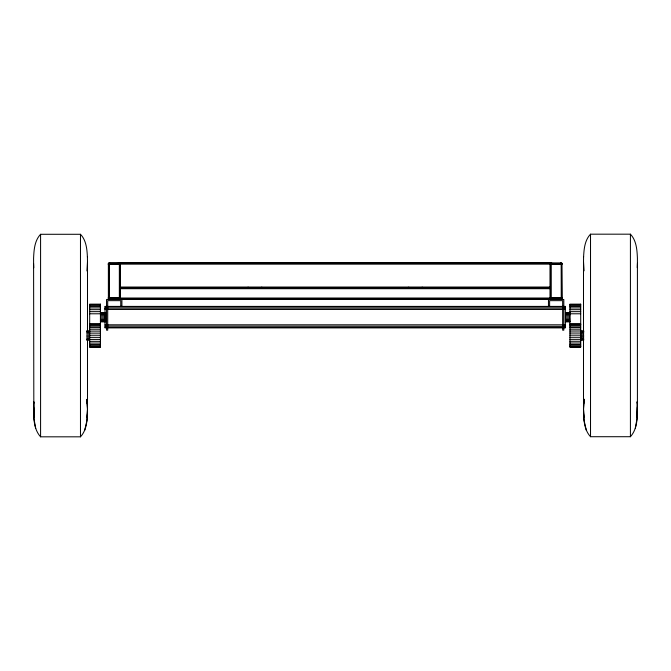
<?xml version="1.0" encoding="UTF-8"?>
<svg xmlns="http://www.w3.org/2000/svg" width="671" height="671" viewBox="0 0 671 671"><rect width="100%" height="100%" fill="white"/><g stroke="black" fill="none" stroke-linecap="round" stroke-linejoin="round"><path stroke-width="1.01" d="M105.028 326.14L565.343 326.349M105.028 308.702L105.028 309.465L565.343 309.465M120.369 299.492L120.369 262.671M550.002 299.492L550.002 262.671M565.343 325.578L565.343 324.814L105.028 324.814M565.343 308.14L105.028 308.14M635.311 428.333L637.148 417.848L637.425 406.752C637.333 416.968 637.702 428.626 630.421 436.712L590.522 436.712C583.535 429.188 583.703 418.125 583.502 408.48L584.022 420.222L586.303 430.228M33.575 407.666C33.676 417.622 33.466 428.97 40.579 436.821L80.478 436.821C87.465 429.297 87.297 418.234 87.498 408.589L86.978 420.323L84.697 430.337M583.502 262.168L583.594 256.59M584.08 399.211L583.502 409.318L583.502 261.564L584.08 270.832M33.886 402.114L33.852 417.958L35.689 428.442M637.425 263.317L637.224 267.62M87.406 413.898L87.213 417.488L87.507 409.36L86.92 399.32M33.776 403.372L33.877 401.845M86.92 270.941L87.498 261.673L87.498 331.122M583.686 403.757L584.08 400.05M584.08 399.32L583.493 409.251L583.787 417.379L583.594 413.789M110.22 298.754L109.138 297.991L109.138 264.148L110.22 263.384M118.272 298.754L119.354 297.991L119.354 264.148L118.272 263.384M552.099 298.78L551.008 298.016L551.008 264.173L552.099 263.409M560.151 298.78L561.233 298.016L561.233 264.173L560.151 263.409M108.375 298.889L108.375 263.275M561.996 263.275L562.273 298.025L561.258 299.425M108.09 264.139L109.566 262.671L561.669 262.948M562.273 298.025L560.805 299.492M87.406 256.959C87.012 249.075 86.24 240.26 80.478 234.288L40.579 234.288C34.523 240.688 33.953 249.981 33.584 258.327L33.844 417.488L33.575 406.861L33.584 412.766M637.416 412.657L637.416 258.218C637.047 249.872 636.477 240.579 630.421 234.179L590.522 234.179C584.76 240.151 583.988 248.966 583.594 256.85M267.477 298.754L266.194 299.492M414.779 298.754L413.504 299.492M108.702 262.948L109.566 262.671M551.017 262.738L118.893 262.671L120.369 264.139L550.002 264.139L551.478 262.671L550.002 262.738M246.836 287.649L248.312 287.222M261.505 299.492L262.973 299.065L120.369 299.065M407.389 287.649L408.865 287.222M423.535 299.065L422.059 299.492M118.893 298.754L119.631 298.025L119.631 264.139L118.893 263.409M118.893 299.492L120.369 298.025L550.002 298.025L551.478 299.492M551.478 263.409L550.74 264.139L550.74 298.025L551.478 298.754M119.354 262.738L120.369 262.738M120.369 263.275L119.765 262.948M119.354 263.384L108.928 263.77L108.828 298.025L109.566 298.754L119.404 298.704M120.369 263.409L550.002 263.409M551.017 263.409L561.442 263.77L561.543 298.025L560.805 298.754L550.958 298.721M109.801 263.443L119.404 263.443M550.958 263.468L560.562 263.468M109.448 263.611L119.379 263.611M550.992 263.628L560.914 263.628M109.214 263.854L119.354 263.854M551.017 263.879L561.149 263.879M109.155 264.005L119.346 264.005M551.017 264.022L561.216 264.022M109.138 264.148L119.346 264.148M551.025 264.173L561.233 264.173M120.369 287.222L550.002 287.222M120.369 287.331L550.002 287.331M120.369 287.96L550.002 287.96M120.369 288.689L550.002 288.689M109.138 297.991L119.346 297.991M551.025 298.016L561.233 298.016M109.155 298.142L119.346 298.142M551.017 298.167L561.216 298.167M109.214 298.285L119.354 298.285M551.017 298.31L561.149 298.31M109.448 298.536L119.379 298.536M550.992 298.553L560.914 298.553M120.369 298.754L550.002 298.754M550.002 299.065L407.389 299.065L408.865 299.492M120.369 299.3L550.002 299.3M120.369 299.383L262.302 299.383M408.069 299.383L550.002 299.383M89.679 304.542L100.424 304.542M569.947 304.55L580.692 304.55M89.679 305.322L100.424 305.322M569.947 305.33L580.692 305.33M89.679 306.462L100.424 306.462M569.947 306.471L580.692 306.471M562.659 306.513L563.808 306.513M105.028 306.815L565.343 306.815M562.659 307.343L563.808 307.343M89.679 307.922L100.424 307.922M569.947 307.93L580.692 307.93M89.679 309.666L100.424 309.666M569.947 309.675L580.692 309.675M89.679 311.646L100.424 311.646M569.947 311.646L580.692 311.646M100.424 312.619L105.657 312.56M565.754 312.619L569.947 312.56M100.424 312.871L105.657 312.871M565.754 312.871L569.947 312.871M100.424 313.525L105.657 313.525M565.754 313.525L569.947 313.525M89.679 313.785L100.424 313.785M569.947 313.785L580.692 313.785M100.424 314.473L105.657 314.473M565.754 314.473L569.947 314.473M100.424 315.638L105.657 315.638M565.754 315.638L569.947 315.638M100.424 316.922L105.657 316.922M565.754 316.922L569.947 316.922M100.424 318.222L105.657 318.222M565.754 318.23L569.947 318.23M100.424 319.446L105.657 319.446M565.754 319.446L569.947 319.446M100.424 320.47L105.657 320.47M565.754 320.47L569.947 320.47M100.424 321.233L105.657 321.233M565.754 321.233L569.947 321.233M100.424 321.417L105.657 321.417M565.754 321.417L569.947 321.417M100.424 321.661L105.657 321.661M565.754 321.661L569.947 321.661M100.424 321.719L105.657 321.719M565.754 321.719L569.947 321.719M89.679 324.068L100.424 324.068M569.947 324.068L580.692 324.068M89.679 324.127L100.424 324.127M569.947 324.127L580.692 324.127M89.679 324.403L100.424 324.403M569.947 324.395L580.692 324.395M89.679 325.116L100.424 325.116M569.947 325.1L580.692 325.1M89.679 326.181L100.424 326.181M569.947 326.156L580.692 326.156M562.659 326.936L563.808 326.936M562.659 327.431L563.808 327.431M89.679 327.574L100.424 327.574M105.028 327.473L565.343 327.473M569.947 327.532L580.692 327.532M562.659 327.767L563.808 327.767M89.679 329.226L100.424 329.226M569.947 329.176L580.692 329.176M86.609 330.971L89.679 330.971M569.947 331.029L583.762 330.971M89.679 331.105L100.424 331.105M86.609 331.281L89.679 331.281M580.692 331.281L583.762 331.281M86.609 331.935L89.679 331.935M580.692 331.935L583.762 331.935M86.609 332.883L89.679 332.883M580.692 332.883L583.762 332.883M89.679 333.126L100.424 333.126M569.947 333.051L580.692 333.051M86.609 334.049L89.679 334.049M580.692 334.049L583.762 334.049M89.679 335.24L100.424 335.24M569.947 335.165L580.692 335.165M86.609 335.332L89.679 335.332M580.692 335.332L583.762 335.332M86.609 336.641L89.679 336.641M580.692 336.641L583.762 336.641M89.679 337.354L100.424 337.354M569.947 337.278L580.692 337.278M86.609 337.857L89.679 337.857M580.692 337.857L583.762 337.857M86.609 338.889L89.679 338.889M580.692 338.889L583.762 338.889M89.679 339.417L100.424 339.417M569.947 339.341L580.692 339.341M86.609 339.643L89.679 339.643M580.692 339.643L583.762 339.643M86.609 340.071L89.679 340.138M580.692 340.138L583.762 340.071M569.947 341.271L580.692 341.271M89.679 341.338L100.424 341.338M89.679 343.066L100.424 343.066M569.947 343.015L580.692 343.015M569.947 344.491L580.692 344.491M89.679 344.542L100.424 344.542M89.679 345.708L100.424 345.708M569.947 345.674L580.692 345.674M89.679 346.53L100.424 346.53M569.947 346.504L580.692 346.504M89.679 346.714L100.424 346.714M569.947 346.722L580.692 346.722M89.679 346.982L100.424 346.982M569.947 346.966L580.692 346.966M422.059 287.222L423.535 287.649M261.505 287.222L262.973 287.649M248.312 299.492L246.836 299.065M560.805 262.671L562.273 264.139L562.08 263.409M404.168 299.492L402.894 298.754M256.867 299.492L255.592 298.754M109.566 299.492L108.09 298.025M86.92 399.43L87.498 409.419L87.498 339.853M87.314 403.095L87.121 401.082L87.314 403.858M637.123 401.736L637.224 403.263M637.115 402.013L637.156 417.379L637.425 407.565M33.575 263.426L33.776 267.729M87.406 256.699L87.498 262.277M630.421 234.179L630.421 436.712M590.522 234.179L590.522 436.712M549.616 306.404L549.616 300.65L562.659 300.65L562.659 330.182L563.808 330.182L563.808 299.492L106.555 299.492L106.555 330.182L107.712 330.182L107.712 300.65L120.755 300.65L120.755 306.404M548.467 299.492L548.467 306.404M121.904 299.492L121.904 306.404M80.478 234.288L80.478 436.821M40.579 234.288L40.579 436.821M100.424 304.148L89.679 304.148L89.679 347.041L100.424 347.041L100.424 304.148M580.692 304.148L569.947 304.148L569.947 347.041L580.692 347.041L580.692 304.148M565.343 306.404L105.028 306.404L105.028 327.884L565.343 327.884L565.343 306.404"/></g></svg>
